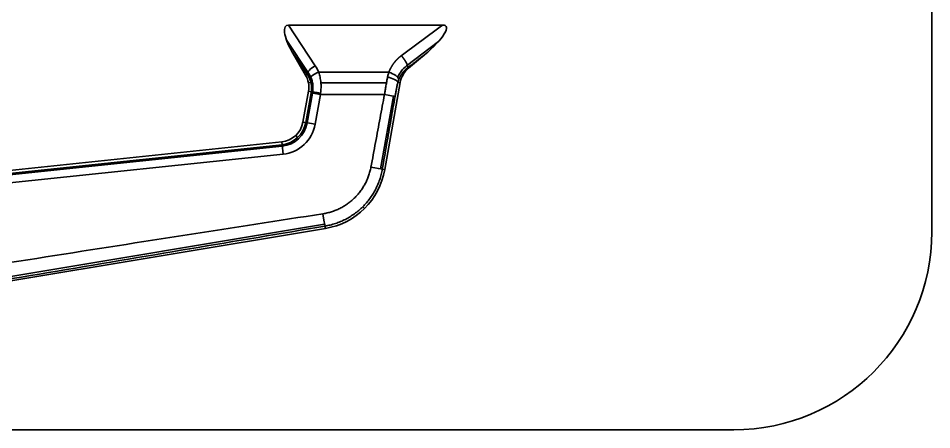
# Model space of a CAD drawing. Header units: millimetres. Extents: x 72 to 604, y 117 to 376.
# Drawn here: x 392.8 to 582, y 135.9 to 221.1 of the extents above; entities that cross this region are included whole.
import ezdxf

# ---------------------------------------------------------------- set-up
doc = ezdxf.new("R2010")
doc.units = ezdxf.units.MM
doc.layers.add('4', color=7, linetype='Continuous', true_color=0xffffff)

msp = doc.modelspace()

# ---------------------------------------------------------------- linework, layer by layer
at = {"layer": '4', "color": 7, "linetype": 'Continuous', "lineweight": 35}
for p, q in [((582.002, 176.861), (582.002, 334.861)), ((448.752, 219.739), (480.698, 219.739)), ((448.752, 219.739), (454.324, 211.308)), ((452.936, 209.76), (448.313, 216.755)), ((479.812, 216.29), (473.236, 211.266)), ((449.423, 214.389), (452.31, 209.378)), ((452.617, 209.555), (449.423, 214.389)), ((473.624, 210.78), (476.924, 213.541)), ((452.31, 209.378), (452.617, 209.555)), ((455.035, 209.954), (469.554, 209.954)), ((472.505, 209.448), (472.232, 209.606)), ((452.901, 207.748), (453.412, 207.838)), ((469.063, 207.739), (455.487, 207.739)), ((468.727, 189.765), (471.91, 207.814)), ((471.91, 207.814), (471.437, 207.897)), ((452.901, 206.014), (451.773, 199.615)), ((452.354, 199.512), (453.442, 205.681)), ((453.729, 205.63), (452.641, 199.461)), ((452.901, 206.014), (453.482, 205.912)), ((453.442, 205.681), (455.381, 205.339)), ((455.381, 205.339), (454.294, 199.17)), ((455.381, 205.339), (468.659, 205.339)), ((467.858, 189.911), (470.519, 205.003)), ((451.773, 199.615), (452.354, 199.512)), ((452.354, 199.512), (454.294, 199.17)), ((450.259, 196.826), (450.661, 196.394)), ((447.371, 195.51), (374.813, 187.884)), ((374.874, 187.297), (447.433, 194.923)), ((447.371, 195.51), (447.433, 194.923)), ((447.433, 194.923), (447.639, 192.964)), ((374.905, 187.007), (447.463, 194.633)), ((447.639, 192.964), (375.08, 185.338)), ((468.727, 189.765), (468.208, 189.857)), ((464.51, 181.712), (464.149, 182.076)), ((456.263, 178.441), (368.567, 163.855)), ((456.416, 177.573), (456.334, 178.064)), ((368.721, 162.987), (456.416, 177.573)), ((365.237, 135.861), (541.002, 135.861))]:
    msp.add_line(p, q, dxfattribs=at)
for centre, radius, start, end in [((476.834, 206.945), 5, 129.92977, 170), ((447.977, 206.882), 5, 350, 29.94526), ((446.849, 200.483), 5, 276, 350), ((446.849, 200.483), 5.59, 276, 350), ((446.849, 200.483), 5.882, 276, 350), ((446.849, 200.483), 7.56, 276, 350), ((453.955, 192.37), 15, 279.44349, 350), ((541.002, 176.861), 41, 270, 0)]:
    msp.add_arc(centre, radius, start, end, dxfattribs=at)
for centre, major_axis, ratio, start_param, end_param in [((451.68, 214.539), (3.358, -5.082), 0.3283432, 2.9279145, 4.5274968), ((473.988, 213.933), (-7.406, -5.548), 0.2301598, 1.8014035, 3.4377102), ((454.324, 210.539), (1.669, 1.103), 0.3283432, 1.3571181, 2.9567005), ((447.977, 207.091), (0, 7.635), 0.9972975, 5.0968987, 5.2976103), ((476.834, 206.507), (0, 5.972), 0.9972975, 0.6486573, 1.1552012), ((455.035, 209.185), (1.855, 0.748), 0.3604202, 1.4263588, 2.9543403), ((469.299, 208.3), (2.147, -0.523), 0.2804824, 0.1855277, 1.6418365), ((469.561, 209.128), (2.054, -0.788), 0.3530511, 0.1905638, 1.7090089), ((451.651, 205.681), (1.819, 9.995), 0.1734803, 4.7439483, 4.7670125), ((455.422, 205.57), (1.971, -0.339), 0.0227278, 1.57471, 2.9670142), ((451.529, 205.339), (2.183, 11.994), 0.1734816, 4.768245, 4.7889634), ((453.591, 205.339), (1.802, 11.997), 0.1459849, 4.7343142, 4.7573782), ((468.664, 205.368), (2.214, -0.416), 0.0131441, 4.712389, 6.1087974), ((465.855, 190.303), (2.39, -0.448), 0.0126507, 4.712389, 6.1087867), ((455.944, 180.628), (0.403, -2.602), 0.0133836, 4.712389, 6.1088027)]:
    msp.add_ellipse(centre, major_axis=major_axis, ratio=ratio, start_param=start_param, end_param=end_param, dxfattribs=at)
for points, degree in [([(480.698, 219.738), (477.846, 217.619), (474.994, 215.5), (472.142, 213.381)], 3), ([(476.924, 213.541), (473.508, 210.919)], 1), ([(473.624, 210.78), (473.586, 210.826), (473.547, 210.872), (473.508, 210.919)], 3), ([(469.293, 208.938), (469.235, 208.646), (469.121, 208.055), (468.956, 207.156), (468.801, 206.248), (468.705, 205.642), (468.659, 205.339)], 3), ([(469.554, 209.954), (469.519, 209.843), (469.453, 209.62), (469.366, 209.282), (469.316, 209.053), (469.293, 208.938)], 3), ([(471.63, 208.491), (471.604, 208.427), (471.555, 208.296), (471.491, 208.098), (471.454, 207.964), (471.437, 207.897)], 3), ([(471.437, 207.897), (471.381, 207.657), (471.274, 207.173), (471.12, 206.436), (470.976, 205.695), (470.886, 205.201), (470.843, 204.954)], 3), ([(468.659, 205.339), (468.355, 203.719), (467.743, 200.442), (466.812, 195.427), (466.174, 192.003), (465.85, 190.272)], 3), ([(470.843, 204.954), (470.56, 203.33), (469.987, 200.047), (469.109, 195.022), (468.51, 191.591), (468.208, 189.857)], 3), ([(465.85, 190.272), (465.793, 189.967), (465.655, 189.363), (465.379, 188.475), (465.037, 187.612), (464.628, 186.779), (464.158, 185.98), (463.628, 185.221), (463.041, 184.505), (462.402, 183.837), (461.714, 183.221), (460.981, 182.661), (460.208, 182.159), (459.4, 181.718), (458.561, 181.341), (457.696, 181.029), (456.811, 180.786), (456.211, 180.669), (455.909, 180.622)], 3), ([(468.208, 189.857), (468.144, 189.491), (467.988, 188.764), (467.671, 187.694), (467.272, 186.653), (466.794, 185.644), (466.241, 184.676), (465.614, 183.753), (464.918, 182.881), (464.158, 182.064), (463.336, 181.309), (462.459, 180.619), (461.532, 179.998), (460.559, 179.451), (459.547, 178.98), (458.502, 178.588), (457.43, 178.277), (456.701, 178.126), (456.334, 178.064)], 3), ([(455.909, 180.622), (446.745, 179.204), (428.02, 176.293), (398.697, 171.707), (378.408, 168.521), (368.071, 166.895)], 3), ([(456.334, 178.064), (447.191, 176.525), (428.504, 173.382), (399.237, 168.463), (378.983, 165.062), (368.664, 163.329)], 3)]:
    msp.add_open_spline(points, degree=degree, dxfattribs=at)
for points, knots in [([(472.142, 213.382), (472.131, 213.374), (472.109, 213.357), (472.076, 213.332), (472.043, 213.307), (472.01, 213.281), (471.977, 213.255), (471.944, 213.228), (471.911, 213.202), (471.877, 213.175), (471.844, 213.147), (471.811, 213.119), (471.778, 213.091), (471.744, 213.063), (471.711, 213.034), (471.678, 213.005), (471.644, 212.976), (471.611, 212.946), (471.577, 212.916), (471.544, 212.885), (471.511, 212.854), (471.477, 212.823), (471.444, 212.791), (471.411, 212.759), (471.377, 212.727), (471.344, 212.694), (471.311, 212.661), (471.278, 212.628), (471.245, 212.594), (471.212, 212.56), (471.179, 212.526), (471.146, 212.491), (471.113, 212.455), (471.08, 212.42), (471.047, 212.384), (471.014, 212.347), (470.982, 212.311), (470.949, 212.274), (470.917, 212.236), (470.884, 212.198), (470.852, 212.16), (470.82, 212.121), (470.788, 212.082), (470.756, 212.043), (470.724, 212.003), (470.692, 211.963), (470.661, 211.922), (470.63, 211.882), (470.599, 211.841), (470.568, 211.799), (470.537, 211.757), (470.505, 211.713), (470.473, 211.669), (470.441, 211.623), (470.409, 211.576), (470.376, 211.529), (470.343, 211.48), (470.31, 211.43), (470.277, 211.378), (470.243, 211.326), (470.21, 211.273), (470.176, 211.218), (470.143, 211.162), (470.109, 211.106), (470.075, 211.047), (470.041, 210.988), (470.007, 210.928), (469.974, 210.866), (469.94, 210.803), (469.907, 210.739), (469.873, 210.674), (469.84, 210.608), (469.807, 210.54), (469.774, 210.471), (469.742, 210.401), (469.709, 210.33), (469.677, 210.257), (469.646, 210.183), (469.615, 210.108), (469.584, 210.032), (469.564, 209.98), (469.554, 209.954)], [0, 0, 0, 0, 0.0092583, 0.0185751, 0.0279504, 0.0373842, 0.0468764, 0.056427, 0.066036, 0.0757033, 0.0854289, 0.0952127, 0.1050546, 0.1149547, 0.1249129, 0.1349291, 0.1450033, 0.1551354, 0.1653255, 0.1755736, 0.1858796, 0.1962436, 0.2066655, 0.2171452, 0.227683, 0.2382786, 0.2489321, 0.2596435, 0.2704127, 0.2812399, 0.2921249, 0.3030677, 0.3140684, 0.3251269, 0.3362432, 0.3474173, 0.3586492, 0.3699388, 0.3812861, 0.3926912, 0.4041539, 0.4156743, 0.4272523, 0.438888, 0.4505814, 0.4623323, 0.4741409, 0.4860071, 0.4976408, 0.5095216, 0.5216494, 0.5340242, 0.5466458, 0.5595143, 0.5726295, 0.5859913, 0.5995997, 0.6134546, 0.6275559, 0.6419036, 0.6564975, 0.6713377, 0.686424, 0.7017563, 0.7173345, 0.7331587, 0.7492287, 0.7655446, 0.7821064, 0.7989139, 0.8159673, 0.8332664, 0.8508112, 0.8686018, 0.886638, 0.9049195, 0.9234463, 0.9422179, 0.9612342, 0.980495, 1, 1, 1, 1]), ([(472.142, 213.381), (472.147, 213.376), (472.156, 213.365), (472.171, 213.349), (472.185, 213.332), (472.2, 213.315), (472.214, 213.298), (472.228, 213.282), (472.243, 213.265), (472.257, 213.248), (472.271, 213.231), (472.286, 213.213), (472.3, 213.196), (472.314, 213.179), (472.328, 213.162), (472.343, 213.144), (472.357, 213.127), (472.371, 213.109), (472.385, 213.091), (472.399, 213.074), (472.414, 213.056), (472.428, 213.038), (472.442, 213.02), (472.456, 213.003), (472.47, 212.985), (472.484, 212.967), (472.498, 212.949), (472.512, 212.93), (472.525, 212.912), (472.539, 212.894), (472.553, 212.876), (472.567, 212.858), (472.58, 212.839), (472.594, 212.821), (472.608, 212.803), (472.621, 212.784), (472.635, 212.766), (472.648, 212.748), (472.662, 212.729), (472.675, 212.711), (472.688, 212.692), (472.701, 212.674), (472.714, 212.655), (472.728, 212.637), (472.741, 212.618), (472.754, 212.6), (472.766, 212.581), (472.779, 212.563), (472.792, 212.544), (472.805, 212.526), (472.817, 212.507), (472.83, 212.489), (472.842, 212.47), (472.855, 212.452), (472.867, 212.433), (472.879, 212.415), (472.891, 212.396), (472.903, 212.378), (472.915, 212.36), (472.927, 212.341), (472.939, 212.323), (472.951, 212.305), (472.962, 212.286), (472.974, 212.268), (472.985, 212.25), (472.997, 212.232), (473.008, 212.213), (473.019, 212.195), (473.03, 212.177), (473.041, 212.159), (473.052, 212.141), (473.063, 212.123), (473.073, 212.105), (473.084, 212.087), (473.094, 212.07), (473.105, 212.052), (473.115, 212.034), (473.125, 212.017), (473.135, 211.999), (473.145, 211.981), (473.155, 211.964), (473.165, 211.947), (473.174, 211.929), (473.184, 211.912), (473.193, 211.895), (473.202, 211.878), (473.212, 211.861), (473.221, 211.844), (473.229, 211.827), (473.238, 211.81), (473.247, 211.794), (473.255, 211.777), (473.264, 211.76), (473.272, 211.744), (473.28, 211.728), (473.288, 211.711), (473.296, 211.695), (473.304, 211.679), (473.312, 211.663), (473.319, 211.647), (473.327, 211.632), (473.334, 211.616), (473.341, 211.601), (473.348, 211.585), (473.355, 211.57), (473.362, 211.555), (473.368, 211.54), (473.375, 211.525), (473.381, 211.51), (473.387, 211.495), (473.393, 211.48), (473.399, 211.466), (473.405, 211.451), (473.411, 211.437), (473.416, 211.423), (473.422, 211.409), (473.427, 211.395), (473.432, 211.381), (473.437, 211.368), (473.442, 211.354), (473.446, 211.341), (473.451, 211.328), (473.455, 211.315), (473.459, 211.302), (473.463, 211.289), (473.467, 211.276), (473.471, 211.264), (473.475, 211.251), (473.478, 211.239), (473.482, 211.227), (473.485, 211.215), (473.488, 211.203), (473.491, 211.192), (473.493, 211.18), (473.496, 211.169), (473.499, 211.158), (473.501, 211.147), (473.503, 211.136), (473.505, 211.125), (473.507, 211.115), (473.508, 211.104), (473.51, 211.094), (473.511, 211.084), (473.513, 211.074), (473.514, 211.065), (473.515, 211.055), (473.515, 211.046), (473.516, 211.036), (473.517, 211.027), (473.517, 211.019), (473.517, 211.01), (473.517, 211.001), (473.517, 210.993), (473.517, 210.985), (473.516, 210.977), (473.516, 210.969), (473.515, 210.961), (473.514, 210.954), (473.513, 210.947), (473.512, 210.94), (473.511, 210.933), (473.509, 210.926), (473.508, 210.922), (473.507, 210.919)], [0, 0, 0, 0, 0.0062113, 0.0124225, 0.0186338, 0.0248451, 0.0310563, 0.0372676, 0.0434788, 0.0496901, 0.0559013, 0.0621126, 0.0683238, 0.074535, 0.0807463, 0.0869575, 0.0931687, 0.09938, 0.1055912, 0.1118024, 0.1180136, 0.1242248, 0.130436, 0.1366473, 0.1428585, 0.1490697, 0.1552809, 0.1614921, 0.1677033, 0.1739145, 0.1801256, 0.1863368, 0.192548, 0.1987592, 0.2049704, 0.2111816, 0.2173927, 0.2236039, 0.2298151, 0.2360263, 0.2422374, 0.2484486, 0.2546598, 0.2608709, 0.2670821, 0.2732933, 0.2795044, 0.2857156, 0.2919268, 0.2981379, 0.3043491, 0.3105602, 0.3167714, 0.3229825, 0.3291937, 0.3354048, 0.341616, 0.3478271, 0.3540383, 0.3602494, 0.3664606, 0.3726717, 0.3788828, 0.385094, 0.3913051, 0.3975163, 0.4037274, 0.4099385, 0.4161497, 0.4223608, 0.428572, 0.4347831, 0.4409942, 0.4472054, 0.4534165, 0.4596276, 0.4658388, 0.4720499, 0.478261, 0.4844722, 0.4906833, 0.4968944, 0.5031056, 0.5093167, 0.5155278, 0.521739, 0.5279501, 0.5341612, 0.5403724, 0.5465835, 0.5527946, 0.5590058, 0.5652169, 0.571428, 0.5776392, 0.5838503, 0.5900615, 0.5962726, 0.6024837, 0.6086949, 0.614906, 0.6211172, 0.6273283, 0.6335394, 0.6397506, 0.6459617, 0.6521729, 0.658384, 0.6645952, 0.6708063, 0.6770175, 0.6832286, 0.6894398, 0.6956509, 0.7018621, 0.7080732, 0.7142844, 0.7204956, 0.7267067, 0.7329179, 0.7391291, 0.7453402, 0.7515514, 0.7577626, 0.7639737, 0.7701849, 0.7763961, 0.7826073, 0.7888184, 0.7950296, 0.8012408, 0.807452, 0.8136632, 0.8198744, 0.8260855, 0.8322967, 0.8385079, 0.8447191, 0.8509303, 0.8571415, 0.8633527, 0.869564, 0.8757752, 0.8819864, 0.8881976, 0.8944088, 0.90062, 0.9068313, 0.9130425, 0.9192537, 0.925465, 0.9316762, 0.9378874, 0.9440987, 0.9503099, 0.9565212, 0.9627324, 0.9689437, 0.9751549, 0.9813662, 0.9875775, 0.9937887, 1, 1, 1, 1]), ([(473.508, 210.919), (473.498, 210.912), (473.479, 210.897), (473.45, 210.875), (473.421, 210.853), (473.392, 210.831), (473.363, 210.808), (473.334, 210.785), (473.306, 210.762), (473.277, 210.739), (473.249, 210.715), (473.22, 210.691), (473.192, 210.667), (473.164, 210.643), (473.136, 210.618), (473.108, 210.594), (473.08, 210.569), (473.052, 210.543), (473.024, 210.518), (472.997, 210.492), (472.969, 210.466), (472.942, 210.44), (472.914, 210.413), (472.887, 210.386), (472.86, 210.359), (472.833, 210.332), (472.806, 210.304), (472.78, 210.276), (472.753, 210.248), (472.727, 210.22), (472.7, 210.191), (472.674, 210.163), (472.648, 210.134), (472.622, 210.104), (472.596, 210.075), (472.571, 210.045), (472.545, 210.015), (472.52, 209.984), (472.495, 209.954), (472.47, 209.923), (472.445, 209.892), (472.415, 209.854), (472.381, 209.81), (472.343, 209.759), (472.305, 209.708), (472.267, 209.655), (472.229, 209.602), (472.192, 209.547), (472.155, 209.492), (472.119, 209.436), (472.082, 209.379), (472.047, 209.322), (472.011, 209.263), (471.977, 209.204), (471.942, 209.143), (471.909, 209.082), (471.875, 209.02), (471.842, 208.957), (471.81, 208.893), (471.779, 208.828), (471.748, 208.763), (471.717, 208.696), (471.687, 208.629), (471.658, 208.56), (471.64, 208.514), (471.63, 208.491)], [0, 0, 0, 0, 0.0112339, 0.0225065, 0.0338178, 0.0451681, 0.0565575, 0.0679861, 0.0794542, 0.0909619, 0.1025092, 0.1140965, 0.1257238, 0.1373913, 0.1490991, 0.1608474, 0.1726363, 0.184466, 0.1963367, 0.2082484, 0.2202014, 0.2321957, 0.2442316, 0.2563091, 0.2684284, 0.2805897, 0.2927931, 0.3050387, 0.3173266, 0.3296572, 0.3420303, 0.3544463, 0.3669052, 0.3794071, 0.3919523, 0.4045408, 0.4171728, 0.4298485, 0.4425678, 0.4553311, 0.4681384, 0.4809899, 0.5013829, 0.5219686, 0.5427474, 0.5637203, 0.5848879, 0.6062508, 0.6278099, 0.6495658, 0.6715193, 0.6936709, 0.7160215, 0.7385717, 0.7613223, 0.7842739, 0.8074272, 0.830783, 0.8543419, 0.8781046, 0.9020718, 0.9262443, 0.9506227, 0.9752077, 1, 1, 1, 1]), ([(453.163, 208.574), (453.089, 208.745), (453.006, 208.912), (452.825, 209.239), (452.726, 209.399), (452.617, 209.555)], [0, 0, 0, 0, 0.5, 0.5, 1, 1, 1, 1]), ([(452.935, 209.76), (453.014, 209.641), (453.088, 209.518), (453.298, 209.14), (453.418, 208.878), (453.614, 208.338), (453.692, 208.059), (453.802, 207.48), (453.834, 207.181), (453.848, 206.588), (453.831, 206.291), (453.783, 205.956), (453.777, 205.918), (453.77, 205.879)], [0, 0, 0, 0, 0.1079566, 0.1079566, 0.3239504, 0.3239504, 0.5399442, 0.5399442, 0.755938, 0.755938, 0.9719318, 0.9719318, 1, 1, 1, 1]), ([(453.482, 205.912), (453.522, 206.148), (453.544, 206.384), (453.551, 206.734), (453.549, 206.85), (453.539, 207.024), (453.535, 207.081), (453.527, 207.168), (453.524, 207.197), (453.517, 207.254), (453.5, 207.397), (453.477, 207.537), (453.432, 207.755), (453.406, 207.862), (453.319, 208.177), (453.247, 208.379), (453.163, 208.574)], [0, 0, 0, 0, 0.25, 0.25, 0.375, 0.375, 0.4375, 0.4375, 0.46875, 0.46875, 0.5, 0.625, 0.625, 0.75, 0.75, 1, 1, 1, 1]), ([(455.035, 209.954), (455.147, 209.621), (455.241, 209.279), (455.389, 208.578), (455.444, 208.219), (455.486, 207.758), (455.493, 207.666), (455.505, 207.48), (455.51, 207.388), (455.519, 207.109), (455.52, 206.923), (455.506, 206.365), (455.475, 205.991), (455.422, 205.616)], [0, 0, 0, 0, 0.25, 0.25, 0.5, 0.5, 0.5625, 0.5625, 0.625, 0.625, 0.75, 0.75, 1, 1, 1, 1]), ([(471.448, 207.941), (471.445, 207.933), (471.441, 207.925), (471.437, 207.912), (471.435, 207.908), (471.434, 207.905)], [0, 0, 0, 0, 0.7174785, 0.7174785, 1, 1, 1, 1])]:
    msp.add_open_spline(points, degree=3, knots=knots, dxfattribs=at)

doc.saveas('drawing.dxf')
